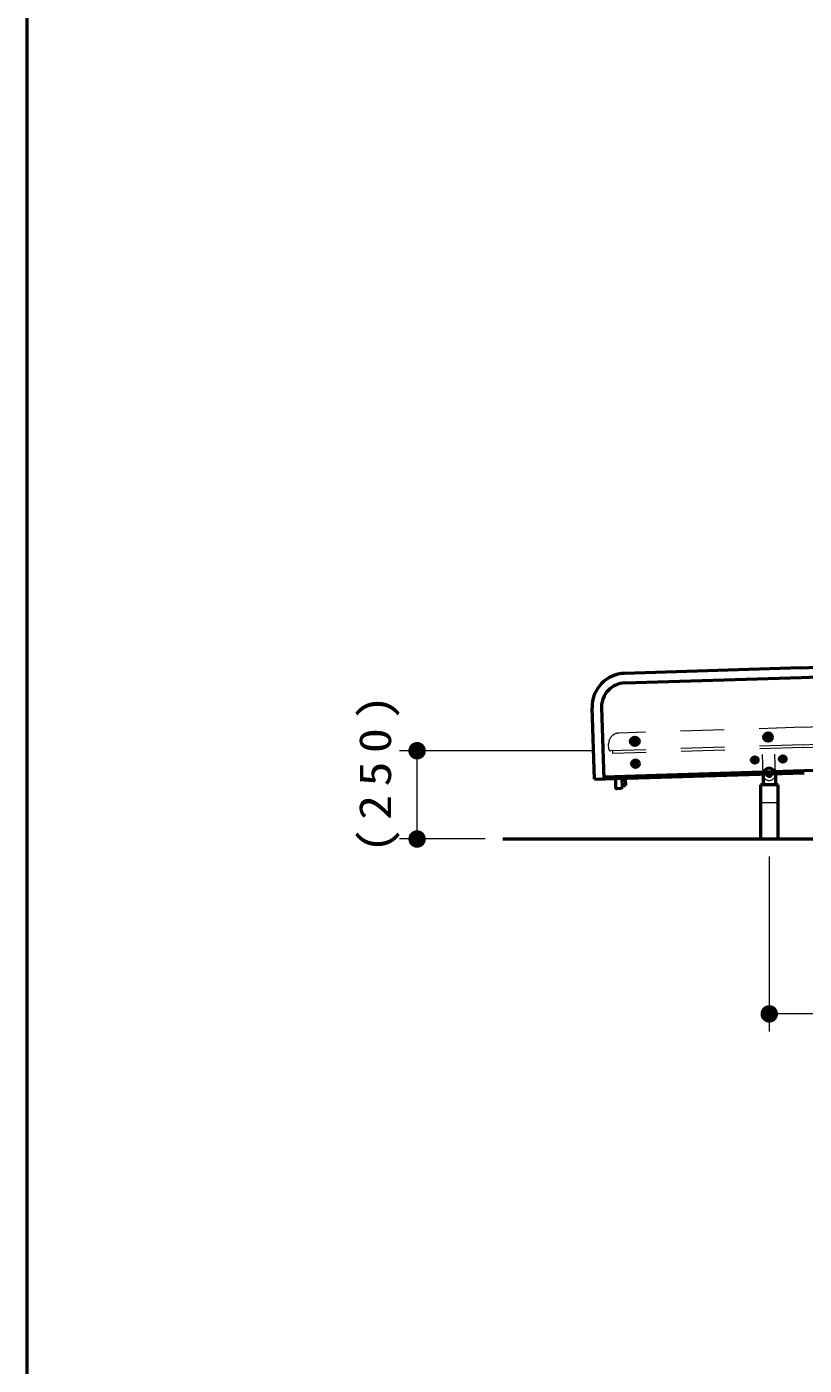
# Model space of a CAD drawing. Units: millimetres on the paper. Extents: x -385 to 0, y 0 to 267.
# Drawn here: x -385 to -340.6, y 78.9 to 155.4 of the extents above; entities that cross this region are included whole.
import ezdxf

# ---------------------------------------------------------------- set-up
doc = ezdxf.new("R2010")
doc.units = ezdxf.units.MM
doc.linetypes.add('USER1', pattern=[4.5, 2.5, -2])
doc.layers.add('LY_1', color=140, linetype='Continuous', lineweight=50)
doc.styles.add('ＭＳ ゴシック', font='')
doc.styles.get('ＭＳ ゴシック').set_extended_font_data('MS Gothic')

# ---------------------------------------------------------------- blocks, each defined once
blk = doc.blocks.new('filled_dot')
at = {"color": 0, "linetype": 'Continuous', "lineweight": -2, "const_width": 1.25}
blk.add_lwpolyline([(-0.625, 0, 1), (0.625, 0, 1)], format="xyb", close=True, dxfattribs=at)

msp = doc.modelspace()

# ---------------------------------------------------------------- linework, layer by layer
at = {"layer": 'LY_1', "color": 7}
msp.add_line((-385, 267), (-385, 0), dxfattribs=at)
at = {"layer": 'LY_1'}
for p, q in [((-340.757, 118.782), (-350.84, 118.465)), ((-350.823, 117.921), (-340.74, 118.238)), ((-352.563, 112.408), (-352.691, 116.494)), ((-352.148, 116.511), (-352.019, 112.425)), ((-350.291, 113.346), (-350.213, 113.394)), ((-350.291, 113.346), (-350.288, 113.253)), ((-350.213, 113.394), (-350.131, 113.351)), ((-350.131, 113.351), (-350.128, 113.258)), ((-343.43, 113.575), (-343.462, 113.514)), ((-343.426, 113.455), (-343.462, 113.514)), ((-343.43, 113.575), (-343.36, 113.577)), ((-343.426, 113.455), (-343.357, 113.457)), ((-343.324, 113.518), (-343.36, 113.577)), ((-343.324, 113.518), (-343.357, 113.457)), ((-341.83, 113.625), (-341.863, 113.564)), ((-341.827, 113.505), (-341.863, 113.564)), ((-341.83, 113.625), (-341.761, 113.628)), ((-341.827, 113.505), (-341.757, 113.508)), ((-341.725, 113.569), (-341.761, 113.628)), ((-341.725, 113.569), (-341.757, 113.508)), ((-352.563, 112.408), (-340.569, 112.785)), ((-352.023, 112.545), (-340.573, 112.905)), ((-350.288, 113.253), (-350.207, 113.21)), ((-350.207, 113.21), (-350.128, 113.258)), ((-342.917, 112.692), (-342.917, 112.092)), ((-342.217, 112.692), (-342.217, 112.092)), ((-351.363, 112.445), (-351.348, 111.946)), ((-351.286, 111.888), (-351.026, 111.896)), ((-350.984, 112.457), (-350.968, 111.958)), ((-350.971, 112.058), (-350.791, 112.063)), ((-350.804, 112.463), (-350.791, 112.063)), ((-343.067, 112.092), (-343.067, 108.996)), ((-342.067, 112.092), (-343.067, 112.092)), ((-342.067, 108.996), (-342.067, 112.092)), ((-357.799, 108.996), (-280.666, 108.996))]:
    msp.add_line(p, q, dxfattribs=at)
at = {"layer": 'LY_1', "color": 7, "linetype": 'USER1', "lineweight": 13}
for p, q in [((-340.65, 115.383), (-351.165, 115.053)), ((-351.737, 114.135), (-351.746, 114.434)), ((-340.619, 114.384), (-351.634, 114.038)), ((-351.534, 114.041), (-351.529, 113.881)), ((-340.614, 114.224), (-351.529, 113.881)), ((-342.917, 112.681), (-342.953, 113.83)), ((-342.217, 112.703), (-342.253, 113.852)), ((-343.067, 111.092), (-342.067, 111.092))]:
    msp.add_line(p, q, dxfattribs=at)
at = {"layer": 'LY_1', "color": 7, "lineweight": 13}
for p, q in [((-352.534, 114.041), (-363.692, 114.041)), ((-362.692, 108.996), (-362.692, 114.041)), ((-358.799, 108.996), (-363.692, 108.996)), ((-342.567, 107.996), (-342.567, 97.996)), ((-301.461, 98.996), (-342.567, 98.996))]:
    msp.add_line(p, q, dxfattribs=at)
at = {"layer": 'LY_1'}
for points in [[(-342.663, 114.871), (-342.691, 114.821), (-342.663, 114.771), (-342.605, 114.771), (-342.576, 114.821), (-342.605, 114.871)], [(-350.279, 114.631), (-350.308, 114.581), (-350.279, 114.531), (-350.221, 114.531), (-350.192, 114.581), (-350.221, 114.631)]]:
    msp.add_lwpolyline(points, close=True, dxfattribs=at)
for centre, radius in [((-350.25, 114.581), 0.24), ((-342.634, 114.821), 0.24), ((-342.634, 114.821), 0.14), ((-342.634, 114.821), 0.0577), ((-350.25, 114.581), 0.14), ((-350.25, 114.581), 0.0577), ((-350.21, 113.302), 0.21), ((-343.393, 113.516), 0.18), ((-343.393, 113.516), 0.0693), ((-341.794, 113.567), 0.18), ((-341.794, 113.567), 0.0693), ((-342.567, 112.692), 0.12)]:
    msp.add_circle(centre, radius, dxfattribs=at)
at = {"layer": 'LY_1', "color": 7, "linetype": 'USER1', "lineweight": 13}
msp.add_circle((-350.21, 113.302), 0.125, dxfattribs=at)
at = {"layer": 'LY_1', "color": 7, "lineweight": 13}
msp.add_circle((-350.21, 113.302), 0.11, dxfattribs=at)
at = {"layer": 'LY_1'}
for centre, radius, start, end in [((-341.875, 154.364), 35.6, 271.8, 295), ((-341.875, 154.364), 36.144, 271.8, 295), ((-350.78, 116.554), 1.912, 91.8, 181.8), ((-350.78, 116.554), 1.368, 91.8, 181.8), ((-341.875, 154.364), 41.48, 271.8, 295), ((-342.567, 112.692), 0.35, 0, 180), ((-351.288, 111.948), 0.06, 181.8, 271.8), ((-351.028, 111.956), 0.06, 271.8, 1.8)]:
    msp.add_arc(centre, radius, start, end, dxfattribs=at)
at = {"layer": 'LY_1', "color": 7, "linetype": 'USER1', "lineweight": 13}
for centre, radius, start, end in [((-341.875, 154.364), 39, 271.8, 294.2457), ((-341.875, 154.364), 40, 271.8, 295), ((-341.875, 154.364), 40.16, 271.8, 295), ((-351.146, 114.453), 0.6, 91.8, 181.8), ((-351.637, 114.138), 0.1, 181.8, 271.8), ((-342.567, 112.692), 0.35, 181.8, 1.8)]:
    msp.add_arc(centre, radius, start, end, dxfattribs=at)

# ---------------------------------------------------------------- block references
at = {"layer": 'LY_1', "color": 7, "lineweight": 13, "xscale": 0.4, "yscale": 0.4}
for p, rotation in [((-362.692, 114.041), 270), ((-362.692, 108.996), 90)]:
    msp.add_blockref('filled_dot', p, dxfattribs=dict(at, rotation=rotation))
msp.add_blockref('filled_dot', (-342.567, 98.996), dxfattribs=at)

# ---------------------------------------------------------------- texts
at = {"layer": 'LY_1', "color": 7, "insert": (-363.692, 112.95), "char_height": 1.833, "attachment_point": 8, "rotation": 90, "style": 'ＭＳ ゴシック'}
msp.add_mtext('\\T1.33;\\W1.15;(250)', dxfattribs=at)

doc.saveas('drawing.dxf')
